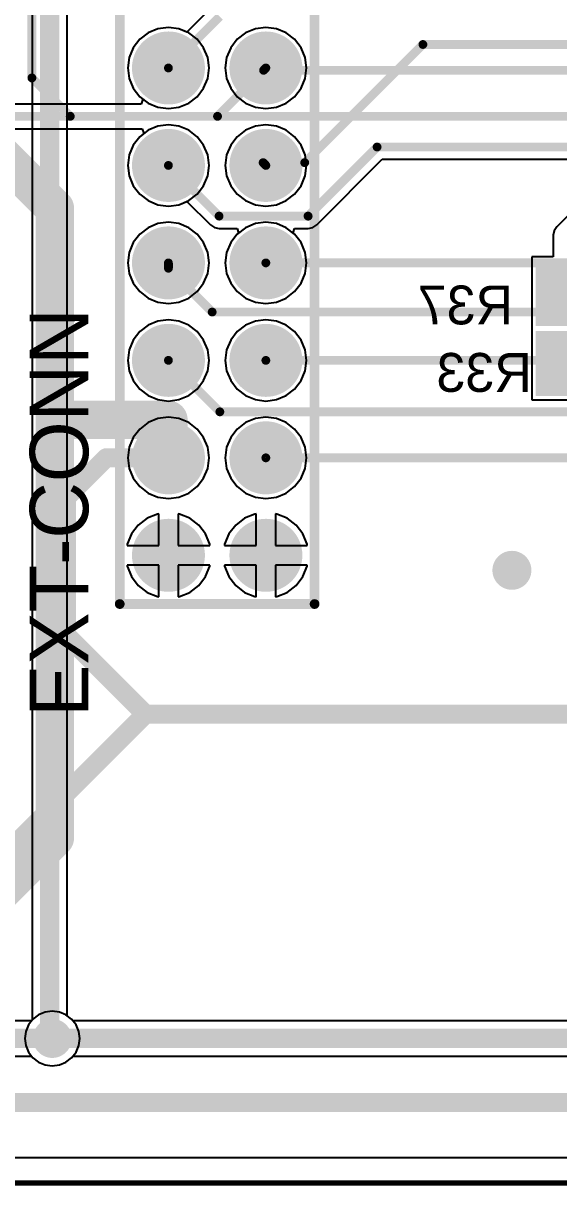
# Model space of a CAD drawing. Header units: millimetres. Extents: x 0 to 7.44, y -3.03 to 0.
# Drawn here: x 3.302 to 3.852, y -3.034 to -1.842 of the extents above; entities that cross this region are included whole.
import ezdxf

# ---------------------------------------------------------------- set-up
doc = ezdxf.new("R2010")
doc.units = ezdxf.units.MM
doc.header["$MEASUREMENT"] = 0
for name, color, linetype in [('BottomLayer', 5, 'Continuous'), ('BottomOverlay', 54, 'Continuous'), ('BottomPaste', 16, 'Continuous'), ('BottomSolder', 6, 'Continuous'), ('KeepOutLayer', 6, 'Continuous'), ('MidLayer1', 16, 'Continuous'), ('MidLayer2', 76, 'Continuous'), ('MultiLayer', 9, 'Continuous'), ('PadHoleLayer', 156, 'Continuous'), ('TopLayer', 1, 'Continuous'), ('TopOverlay', 2, 'Continuous'), ('TopSolder', 216, 'Continuous'), ('ViaHoleLayer', 16, 'Continuous')]:
    doc.layers.add(name, color=color, linetype=linetype)

# ---------------------------------------------------------------- blocks, each defined once
blk = doc.blocks.new('90131_0142_B_62')
at = {"layer": 'BottomLayer', "const_width": 0.0335}
for points in [[(0.5333, 0.05, 1), (0.5667, 0.05, 1)], [(0.6333, 0.05, 1), (0.6667, 0.05, 1)], [(0.7333, 0.05, 1), (0.7667, 0.05, 1)], [(0.8333, 0.05, 1), (0.8667, 0.05, 1)], [(0.9333, 0.05, 1), (0.9667, 0.05, 1)], [(1.0333, 0.05, 1), (1.0667, 0.05, 1)], [(0.5333, -0.05, 1), (0.5667, -0.05, 1)], [(0.6333, -0.05, 1), (0.6667, -0.05, 1)], [(0.7333, -0.05, 1), (0.7667, -0.05, 1)], [(0.8333, -0.05, 1), (0.8667, -0.05, 1)], [(0.9333, -0.05, 1), (0.9667, -0.05, 1)], [(1.0333, -0.05, 1), (1.0667, -0.05, 1)]]:
    blk.add_lwpolyline(points, format="xyb", close=True, dxfattribs=at)
at = {"layer": 'BottomOverlay', "const_width": 0.01}
for points in [[(1.1, 0.1), (-1.1, 0.1)], [(1.1, -0.1), (1.1, 0.1)], [(1.1, -0.1), (-1.1, -0.1)]]:
    blk.add_lwpolyline(points, dxfattribs=at)
at = {"layer": 'BottomOverlay', "const_width": 0.005}
for points in [[(1.0975, 0.1, 1), (1.1025, 0.1, 1)], [(1.0975, 0.1, 1), (1.1025, 0.1, 1)], [(1.0975, -0.1, 1), (1.1025, -0.1, 1)], [(1.0975, -0.1, 1), (1.1025, -0.1, 1)]]:
    blk.add_lwpolyline(points, format="xyb", close=True, dxfattribs=at)
at = {"layer": 'BottomSolder', "const_width": 0.0375}
for points in [[(0.5313, 0.05, 1), (0.5687, 0.05, 1)], [(0.6313, 0.05, 1), (0.6687, 0.05, 1)], [(0.7313, 0.05, 1), (0.7687, 0.05, 1)], [(0.8313, 0.05, 1), (0.8687, 0.05, 1)], [(0.9313, 0.05, 1), (0.9687, 0.05, 1)], [(1.0313, 0.05, 1), (1.0687, 0.05, 1)], [(0.5313, -0.05, 1), (0.5687, -0.05, 1)], [(0.6313, -0.05, 1), (0.6687, -0.05, 1)], [(0.7313, -0.05, 1), (0.7687, -0.05, 1)], [(0.8313, -0.05, 1), (0.8687, -0.05, 1)], [(0.9313, -0.05, 1), (0.9687, -0.05, 1)], [(1.0313, -0.05, 1), (1.0687, -0.05, 1)]]:
    blk.add_lwpolyline(points, format="xyb", close=True, dxfattribs=at)
at = {"layer": 'MidLayer1', "const_width": 0.0335}
for points in [[(0.5333, 0.05, 1), (0.5667, 0.05, 1)], [(0.6333, 0.05, 1), (0.6667, 0.05, 1)], [(0.7333, 0.05, 1), (0.7667, 0.05, 1)], [(0.8333, 0.05, 1), (0.8667, 0.05, 1)], [(0.9333, 0.05, 1), (0.9667, 0.05, 1)], [(1.0333, 0.05, 1), (1.0667, 0.05, 1)], [(0.5333, -0.05, 1), (0.5667, -0.05, 1)], [(0.6333, -0.05, 1), (0.6667, -0.05, 1)], [(0.7333, -0.05, 1), (0.7667, -0.05, 1)], [(0.8333, -0.05, 1), (0.8667, -0.05, 1)], [(0.9333, -0.05, 1), (0.9667, -0.05, 1)], [(1.0333, -0.05, 1), (1.0667, -0.05, 1)]]:
    blk.add_lwpolyline(points, format="xyb", close=True, dxfattribs=at)
at = {"layer": 'MidLayer2', "const_width": 0.0335}
for points in [[(0.5333, 0.05, 1), (0.5667, 0.05, 1)], [(0.6333, 0.05, 1), (0.6667, 0.05, 1)], [(0.7333, 0.05, 1), (0.7667, 0.05, 1)], [(0.8333, 0.05, 1), (0.8667, 0.05, 1)], [(0.9333, 0.05, 1), (0.9667, 0.05, 1)], [(1.0333, 0.05, 1), (1.0667, 0.05, 1)], [(0.5333, -0.05, 1), (0.5667, -0.05, 1)], [(0.6333, -0.05, 1), (0.6667, -0.05, 1)], [(0.7333, -0.05, 1), (0.7667, -0.05, 1)], [(0.8333, -0.05, 1), (0.8667, -0.05, 1)], [(0.9333, -0.05, 1), (0.9667, -0.05, 1)], [(1.0333, -0.05, 1), (1.0667, -0.05, 1)]]:
    blk.add_lwpolyline(points, format="xyb", close=True, dxfattribs=at)
at = {"layer": 'MultiLayer', "const_width": 0.0335}
for points in [[(0.5333, 0.05, 1), (0.5667, 0.05, 1)], [(0.6333, 0.05, 1), (0.6667, 0.05, 1)], [(0.7333, 0.05, 1), (0.7667, 0.05, 1)], [(0.8333, 0.05, 1), (0.8667, 0.05, 1)], [(0.9333, 0.05, 1), (0.9667, 0.05, 1)], [(1.0333, 0.05, 1), (1.0667, 0.05, 1)], [(0.5333, -0.05, 1), (0.5667, -0.05, 1)], [(0.6333, -0.05, 1), (0.6667, -0.05, 1)], [(0.7333, -0.05, 1), (0.7667, -0.05, 1)], [(0.8333, -0.05, 1), (0.8667, -0.05, 1)], [(0.9333, -0.05, 1), (0.9667, -0.05, 1)], [(1.0333, -0.05, 1), (1.0667, -0.05, 1)]]:
    blk.add_lwpolyline(points, format="xyb", close=True, dxfattribs=at)
at = {"layer": 'PadHoleLayer', "const_width": 0.0217}
for points in [[(0.5392, 0.05, 1), (0.5608, 0.05, 1)], [(0.6392, 0.05, 1), (0.6608, 0.05, 1)], [(0.7392, 0.05, 1), (0.7608, 0.05, 1)], [(0.8392, 0.05, 1), (0.8608, 0.05, 1)], [(0.9392, 0.05, 1), (0.9608, 0.05, 1)], [(1.0392, 0.05, 1), (1.0608, 0.05, 1)], [(0.5392, -0.05, 1), (0.5608, -0.05, 1)], [(0.6392, -0.05, 1), (0.6608, -0.05, 1)], [(0.7392, -0.05, 1), (0.7608, -0.05, 1)], [(0.8392, -0.05, 1), (0.8608, -0.05, 1)], [(0.9392, -0.05, 1), (0.9608, -0.05, 1)], [(1.0392, -0.05, 1), (1.0608, -0.05, 1)]]:
    blk.add_lwpolyline(points, format="xyb", close=True, dxfattribs=at)
at = {"layer": 'TopLayer', "const_width": 0.0335}
for points in [[(0.5333, 0.05, 1), (0.5667, 0.05, 1)], [(0.6333, 0.05, 1), (0.6667, 0.05, 1)], [(0.7333, 0.05, 1), (0.7667, 0.05, 1)], [(0.8333, 0.05, 1), (0.8667, 0.05, 1)], [(0.9333, 0.05, 1), (0.9667, 0.05, 1)], [(1.0333, 0.05, 1), (1.0667, 0.05, 1)], [(0.5333, -0.05, 1), (0.5667, -0.05, 1)], [(0.6333, -0.05, 1), (0.6667, -0.05, 1)], [(0.7333, -0.05, 1), (0.7667, -0.05, 1)], [(0.8333, -0.05, 1), (0.8667, -0.05, 1)], [(0.9333, -0.05, 1), (0.9667, -0.05, 1)], [(1.0333, -0.05, 1), (1.0667, -0.05, 1)]]:
    blk.add_lwpolyline(points, format="xyb", close=True, dxfattribs=at)
at = {"layer": 'TopSolder', "const_width": 0.0375}
for points in [[(0.5313, 0.05, 1), (0.5687, 0.05, 1)], [(0.6313, 0.05, 1), (0.6687, 0.05, 1)], [(0.7313, 0.05, 1), (0.7687, 0.05, 1)], [(0.8313, 0.05, 1), (0.8687, 0.05, 1)], [(0.9313, 0.05, 1), (0.9687, 0.05, 1)], [(1.0313, 0.05, 1), (1.0687, 0.05, 1)], [(0.5313, -0.05, 1), (0.5687, -0.05, 1)], [(0.6313, -0.05, 1), (0.6687, -0.05, 1)], [(0.7313, -0.05, 1), (0.7687, -0.05, 1)], [(0.8313, -0.05, 1), (0.8687, -0.05, 1)], [(0.9313, -0.05, 1), (0.9687, -0.05, 1)], [(1.0313, -0.05, 1), (1.0687, -0.05, 1)]]:
    blk.add_lwpolyline(points, format="xyb", close=True, dxfattribs=at)
blk = doc.blocks.new('RES_0805_B_109')
at = {"layer": 'BottomLayer'}
for points in [[(-0.063, -0.0295), (-0.0118, -0.0295), (-0.063, 0.0295), (-0.0118, 0.0295)], [(0.0118, -0.0295), (0.063, -0.0295), (0.0118, 0.0295), (0.063, 0.0295)]]:
    blk.add_solid(points, dxfattribs=at)
at = {"layer": 'BottomPaste'}
for points in [[(-0.063, -0.0295), (-0.0118, -0.0295), (-0.063, 0.0295), (-0.0118, 0.0295)], [(0.0118, -0.0295), (0.063, -0.0295), (0.0118, 0.0295), (0.063, 0.0295)]]:
    blk.add_solid(points, dxfattribs=at)
at = {"layer": 'BottomSolder'}
for points in [[(-0.067, -0.0335), (-0.0078, -0.0335), (-0.067, 0.0335), (-0.0078, 0.0335)], [(0.0078, -0.0335), (0.067, -0.0335), (0.0078, 0.0335), (0.067, 0.0335)]]:
    blk.add_solid(points, dxfattribs=at)
blk = doc.blocks.new('RES_0805_B_161')
at = {"layer": 'BottomLayer'}
for points in [[(-0.063, -0.0295), (-0.0118, -0.0295), (-0.063, 0.0295), (-0.0118, 0.0295)], [(0.0118, -0.0295), (0.063, -0.0295), (0.0118, 0.0295), (0.063, 0.0295)]]:
    blk.add_solid(points, dxfattribs=at)
at = {"layer": 'BottomPaste'}
for points in [[(-0.063, -0.0295), (-0.0118, -0.0295), (-0.063, 0.0295), (-0.0118, 0.0295)], [(0.0118, -0.0295), (0.063, -0.0295), (0.0118, 0.0295), (0.063, 0.0295)]]:
    blk.add_solid(points, dxfattribs=at)
at = {"layer": 'BottomSolder'}
for points in [[(-0.067, -0.0335), (-0.0078, -0.0335), (-0.067, 0.0335), (-0.0078, 0.0335)], [(0.0078, -0.0335), (0.067, -0.0335), (0.0078, 0.0335), (0.067, 0.0335)]]:
    blk.add_solid(points, dxfattribs=at)

msp = doc.modelspace()

# ---------------------------------------------------------------- linework, layer by layer
at = {"layer": 'BottomLayer'}
for p, q in [((3.3474, -2.8598), (3.3474, -1.417)), ((3.3112, -1.4429), (3.3112, -2.8644)), ((3.4404, -1.8471), (3.4303, -1.8513)), ((3.4512, -1.8457), (3.4404, -1.8471)), ((3.462, -1.8471), (3.4512, -1.8457)), ((3.472, -1.8513), (3.462, -1.8471)), ((3.5404, -1.8471), (3.5303, -1.8513)), ((3.5512, -1.8457), (3.5404, -1.8471)), ((3.562, -1.8471), (3.5512, -1.8457)), ((3.572, -1.8513), (3.562, -1.8471)), ((3.4217, -1.8579), (3.4151, -1.8666)), ((3.4303, -1.8513), (3.4217, -1.8579)), ((3.4807, -1.8579), (3.472, -1.8513)), ((3.4873, -1.8666), (3.4807, -1.8579)), ((3.5217, -1.8579), (3.5151, -1.8666)), ((3.5303, -1.8513), (3.5217, -1.8579)), ((3.5807, -1.8579), (3.572, -1.8513)), ((3.5873, -1.8666), (3.5807, -1.8579)), ((3.4151, -1.8666), (3.4109, -1.8766)), ((3.4915, -1.8766), (3.4873, -1.8666)), ((3.5151, -1.8666), (3.5109, -1.8766)), ((3.5915, -1.8766), (3.5873, -1.8666)), ((3.4109, -1.8766), (3.4095, -1.8874)), ((3.4929, -1.8874), (3.4915, -1.8766)), ((3.5109, -1.8766), (3.5095, -1.8874)), ((3.5929, -1.8874), (3.5915, -1.8766)), ((3.4095, -1.8874), (3.4109, -1.8982)), ((3.4915, -1.8982), (3.4929, -1.8874)), ((3.5095, -1.8874), (3.5109, -1.8982)), ((3.5915, -1.8982), (3.5929, -1.8874)), ((3.4109, -1.8982), (3.4151, -1.9082)), ((3.4151, -1.9082), (3.4217, -1.9169)), ((3.4807, -1.9169), (3.4873, -1.9082)), ((3.4873, -1.9082), (3.4915, -1.8982)), ((3.5109, -1.8982), (3.5151, -1.9082)), ((3.5151, -1.9082), (3.5217, -1.9169)), ((3.5807, -1.9169), (3.5873, -1.9082)), ((3.5873, -1.9082), (3.5915, -1.8982)), ((3.4217, -1.9169), (3.4303, -1.9235)), ((3.472, -1.9235), (3.4807, -1.9169)), ((3.5217, -1.9169), (3.5303, -1.9235)), ((3.572, -1.9235), (3.5807, -1.9169)), ((3.4303, -1.9235), (3.4404, -1.9277)), ((3.4404, -1.9277), (3.4512, -1.9291)), ((3.4512, -1.9291), (3.462, -1.9277)), ((3.462, -1.9277), (3.472, -1.9235)), ((3.5303, -1.9235), (3.5404, -1.9277)), ((3.5404, -1.9277), (3.5512, -1.9291)), ((3.5512, -1.9291), (3.562, -1.9277)), ((3.562, -1.9277), (3.572, -1.9235)), ((3.4303, -1.9513), (3.4217, -1.9579)), ((3.4404, -1.9471), (3.4303, -1.9513)), ((3.4512, -1.9457), (3.4404, -1.9471)), ((3.462, -1.9471), (3.4512, -1.9457)), ((3.472, -1.9513), (3.462, -1.9471)), ((3.4807, -1.9579), (3.472, -1.9513)), ((3.5303, -1.9513), (3.5217, -1.9579)), ((3.5404, -1.9471), (3.5303, -1.9513)), ((3.5512, -1.9457), (3.5404, -1.9471)), ((3.562, -1.9471), (3.5512, -1.9457)), ((3.572, -1.9513), (3.562, -1.9471)), ((3.5807, -1.9579), (3.572, -1.9513)), ((3.4151, -1.9666), (3.4109, -1.9766)), ((3.4217, -1.9579), (3.4151, -1.9666)), ((3.4873, -1.9666), (3.4807, -1.9579)), ((3.4915, -1.9766), (3.4873, -1.9666)), ((3.5151, -1.9666), (3.5109, -1.9766)), ((3.5217, -1.9579), (3.5151, -1.9666)), ((3.5873, -1.9666), (3.5807, -1.9579)), ((3.5915, -1.9766), (3.5873, -1.9666)), ((3.4109, -1.9766), (3.4095, -1.9874)), ((3.4929, -1.9874), (3.4915, -1.9766)), ((3.5109, -1.9766), (3.5095, -1.9874)), ((3.5929, -1.9874), (3.5915, -1.9766)), ((3.9246, -1.9757), (3.8498, -2.0505)), ((3.4095, -1.9874), (3.4109, -1.9982)), ((3.4915, -1.9982), (3.4929, -1.9874)), ((3.5095, -1.9874), (3.5109, -1.9982)), ((3.5915, -1.9982), (3.5929, -1.9874)), ((3.4109, -1.9982), (3.4151, -2.0082)), ((3.4873, -2.0082), (3.4915, -1.9982)), ((3.5109, -1.9982), (3.5151, -2.0082)), ((3.5873, -2.0082), (3.5915, -1.9982)), ((3.4151, -2.0082), (3.4217, -2.0169)), ((3.4807, -2.0169), (3.4873, -2.0082)), ((3.5151, -2.0082), (3.5217, -2.0169)), ((3.5807, -2.0169), (3.5873, -2.0082)), ((3.4217, -2.0169), (3.4303, -2.0235)), ((3.4303, -2.0235), (3.4404, -2.0277)), ((3.462, -2.0277), (3.472, -2.0235)), ((3.472, -2.0235), (3.4807, -2.0169)), ((3.5217, -2.0169), (3.5303, -2.0235)), ((3.5303, -2.0235), (3.5404, -2.0277)), ((3.562, -2.0277), (3.572, -2.0235)), ((3.572, -2.0235), (3.5807, -2.0169)), ((3.4404, -2.0277), (3.4512, -2.0291)), ((3.4512, -2.0291), (3.462, -2.0277)), ((3.5404, -2.0277), (3.5512, -2.0291)), ((3.5512, -2.0291), (3.562, -2.0277)), ((3.4303, -2.0513), (3.4217, -2.0579)), ((3.4404, -2.0471), (3.4303, -2.0513)), ((3.4512, -2.0457), (3.4404, -2.0471)), ((3.462, -2.0471), (3.4512, -2.0457)), ((3.472, -2.0513), (3.462, -2.0471)), ((3.4807, -2.0579), (3.472, -2.0513)), ((3.5303, -2.0513), (3.5217, -2.0579)), ((3.5404, -2.0471), (3.5303, -2.0513)), ((3.5512, -2.0457), (3.5404, -2.0471)), ((3.562, -2.0471), (3.5512, -2.0457)), ((3.572, -2.0513), (3.562, -2.0471)), ((3.5807, -2.0579), (3.572, -2.0513)), ((3.8498, -2.0505), (3.8471, -2.0544)), ((3.4217, -2.0579), (3.4151, -2.0666)), ((3.4873, -2.0666), (3.4807, -2.0579)), ((3.5217, -2.0579), (3.5151, -2.0666)), ((3.5873, -2.0666), (3.5807, -2.0579)), ((3.8471, -2.0544), (3.8462, -2.0591)), ((3.8462, -2.0591), (3.8462, -2.0591)), ((3.8462, -2.0591), (3.8462, -2.0813)), ((3.4151, -2.0666), (3.4109, -2.0766)), ((3.4915, -2.0766), (3.4873, -2.0666)), ((3.5151, -2.0666), (3.5109, -2.0766)), ((3.5915, -2.0766), (3.5873, -2.0666)), ((3.4109, -2.0766), (3.4095, -2.0874)), ((3.4929, -2.0874), (3.4915, -2.0766)), ((3.5109, -2.0766), (3.5095, -2.0874)), ((3.5929, -2.0874), (3.5915, -2.0766)), ((3.8462, -2.0813), (3.8243, -2.0813)), ((3.8243, -2.0813), (3.8243, -2.1561)), ((3.4095, -2.0874), (3.4109, -2.0982)), ((3.4109, -2.0982), (3.4151, -2.1082)), ((3.4873, -2.1082), (3.4915, -2.0982)), ((3.4915, -2.0982), (3.4929, -2.0874)), ((3.5095, -2.0874), (3.5109, -2.0982)), ((3.5109, -2.0982), (3.5151, -2.1082)), ((3.5873, -2.1082), (3.5915, -2.0982)), ((3.5915, -2.0982), (3.5929, -2.0874)), ((3.4151, -2.1082), (3.4217, -2.1169)), ((3.4807, -2.1169), (3.4873, -2.1082)), ((3.5151, -2.1082), (3.5217, -2.1169)), ((3.5807, -2.1169), (3.5873, -2.1082)), ((3.4217, -2.1169), (3.4303, -2.1235)), ((3.472, -2.1235), (3.4807, -2.1169)), ((3.5217, -2.1169), (3.5303, -2.1235)), ((3.572, -2.1235), (3.5807, -2.1169)), ((3.4303, -2.1235), (3.4404, -2.1277)), ((3.4404, -2.1277), (3.4512, -2.1291)), ((3.4512, -2.1291), (3.462, -2.1277)), ((3.462, -2.1277), (3.472, -2.1235)), ((3.5303, -2.1235), (3.5404, -2.1277)), ((3.5404, -2.1277), (3.5512, -2.1291)), ((3.5512, -2.1291), (3.562, -2.1277)), ((3.562, -2.1277), (3.572, -2.1235)), ((3.4512, -2.1457), (3.4404, -2.1471)), ((3.462, -2.1471), (3.4512, -2.1457)), ((3.5512, -2.1457), (3.5404, -2.1471)), ((3.562, -2.1471), (3.5512, -2.1457)), ((3.4217, -2.1579), (3.4151, -2.1666)), ((3.4303, -2.1513), (3.4217, -2.1579)), ((3.4404, -2.1471), (3.4303, -2.1513)), ((3.472, -2.1513), (3.462, -2.1471)), ((3.4807, -2.1579), (3.472, -2.1513)), ((3.4873, -2.1666), (3.4807, -2.1579)), ((3.5217, -2.1579), (3.5151, -2.1666)), ((3.5303, -2.1513), (3.5217, -2.1579)), ((3.5404, -2.1471), (3.5303, -2.1513)), ((3.572, -2.1513), (3.562, -2.1471)), ((3.5807, -2.1579), (3.572, -2.1513)), ((3.5873, -2.1666), (3.5807, -2.1579)), ((3.8243, -2.1561), (3.8243, -2.228)), ((3.4151, -2.1666), (3.4109, -2.1766)), ((3.4915, -2.1766), (3.4873, -2.1666)), ((3.5151, -2.1666), (3.5109, -2.1766)), ((3.5915, -2.1766), (3.5873, -2.1666)), ((3.4109, -2.1766), (3.4095, -2.1874)), ((3.4929, -2.1874), (3.4915, -2.1766)), ((3.5109, -2.1766), (3.5095, -2.1874)), ((3.5929, -2.1874), (3.5915, -2.1766)), ((3.4095, -2.1874), (3.4109, -2.1982)), ((3.4915, -2.1982), (3.4929, -2.1874)), ((3.5095, -2.1874), (3.5109, -2.1982)), ((3.5915, -2.1982), (3.5929, -2.1874)), ((3.4109, -2.1982), (3.4151, -2.2082)), ((3.4873, -2.2082), (3.4915, -2.1982)), ((3.5109, -2.1982), (3.5151, -2.2082)), ((3.5873, -2.2082), (3.5915, -2.1982)), ((3.4151, -2.2082), (3.4217, -2.2169)), ((3.4217, -2.2169), (3.4303, -2.2235)), ((3.472, -2.2235), (3.4807, -2.2169)), ((3.4807, -2.2169), (3.4873, -2.2082)), ((3.5151, -2.2082), (3.5217, -2.2169)), ((3.5217, -2.2169), (3.5303, -2.2235)), ((3.572, -2.2235), (3.5807, -2.2169)), ((3.5807, -2.2169), (3.5873, -2.2082)), ((3.4303, -2.2235), (3.4404, -2.2277)), ((3.4404, -2.2277), (3.4512, -2.2291)), ((3.4512, -2.2291), (3.462, -2.2277)), ((3.462, -2.2277), (3.472, -2.2235)), ((3.5303, -2.2235), (3.5404, -2.2277)), ((3.5404, -2.2277), (3.5512, -2.2291)), ((3.5512, -2.2291), (3.562, -2.2277)), ((3.562, -2.2277), (3.572, -2.2235)), ((3.8243, -2.228), (3.8912, -2.228)), ((3.4303, -2.2513), (3.4217, -2.2579)), ((3.4404, -2.2471), (3.4303, -2.2513)), ((3.4512, -2.2457), (3.4404, -2.2471)), ((3.462, -2.2471), (3.4512, -2.2457)), ((3.472, -2.2513), (3.462, -2.2471)), ((3.4807, -2.2579), (3.472, -2.2513)), ((3.5303, -2.2513), (3.5217, -2.2579)), ((3.5404, -2.2471), (3.5303, -2.2513)), ((3.5512, -2.2457), (3.5404, -2.2471)), ((3.562, -2.2471), (3.5512, -2.2457)), ((3.572, -2.2513), (3.562, -2.2471)), ((3.5807, -2.2579), (3.572, -2.2513)), ((3.4217, -2.2579), (3.4151, -2.2666)), ((3.4873, -2.2666), (3.4807, -2.2579)), ((3.5217, -2.2579), (3.5151, -2.2666)), ((3.5873, -2.2666), (3.5807, -2.2579)), ((3.4109, -2.2766), (3.4095, -2.2874)), ((3.4151, -2.2666), (3.4109, -2.2766)), ((3.4915, -2.2766), (3.4873, -2.2666)), ((3.4929, -2.2874), (3.4915, -2.2766)), ((3.5109, -2.2766), (3.5095, -2.2874)), ((3.5151, -2.2666), (3.5109, -2.2766)), ((3.5915, -2.2766), (3.5873, -2.2666)), ((3.5929, -2.2874), (3.5915, -2.2766)), ((3.4095, -2.2874), (3.4109, -2.2982)), ((3.4915, -2.2982), (3.4929, -2.2874)), ((3.5095, -2.2874), (3.5109, -2.2982)), ((3.5915, -2.2982), (3.5929, -2.2874)), ((3.4109, -2.2982), (3.4151, -2.3082)), ((3.4873, -2.3082), (3.4915, -2.2982)), ((3.5109, -2.2982), (3.5151, -2.3082)), ((3.5873, -2.3082), (3.5915, -2.2982)), ((3.4151, -2.3082), (3.4217, -2.3169)), ((3.4807, -2.3169), (3.4873, -2.3082)), ((3.5151, -2.3082), (3.5217, -2.3169)), ((3.5807, -2.3169), (3.5873, -2.3082)), ((3.4217, -2.3169), (3.4303, -2.3235)), ((3.4303, -2.3235), (3.4404, -2.3277)), ((3.462, -2.3277), (3.472, -2.3235)), ((3.472, -2.3235), (3.4807, -2.3169)), ((3.5217, -2.3169), (3.5303, -2.3235)), ((3.5303, -2.3235), (3.5404, -2.3277)), ((3.562, -2.3277), (3.572, -2.3235)), ((3.572, -2.3235), (3.5807, -2.3169)), ((3.4404, -2.3277), (3.4512, -2.3291)), ((3.4512, -2.3291), (3.462, -2.3277)), ((3.5404, -2.3277), (3.5512, -2.3291)), ((3.5512, -2.3291), (3.562, -2.3277)), ((3.4293, -2.3494), (3.4202, -2.3564)), ((3.4398, -2.3451), (3.4293, -2.3494)), ((3.4412, -2.3449), (3.4398, -2.3451)), ((3.4412, -2.3774), (3.4412, -2.3449)), ((3.4625, -2.3451), (3.4612, -2.3449)), ((3.4612, -2.3449), (3.4612, -2.3774)), ((3.4731, -2.3494), (3.4625, -2.3451)), ((3.4822, -2.3564), (3.4731, -2.3494)), ((3.5293, -2.3494), (3.5202, -2.3564)), ((3.5398, -2.3451), (3.5293, -2.3494)), ((3.5412, -2.3449), (3.5398, -2.3451)), ((3.5412, -2.3774), (3.5412, -2.3449)), ((3.5625, -2.3451), (3.5612, -2.3449)), ((3.5612, -2.3449), (3.5612, -2.3774)), ((3.5731, -2.3494), (3.5625, -2.3451)), ((3.5822, -2.3564), (3.5731, -2.3494)), ((3.4202, -2.3564), (3.4132, -2.3655)), ((3.4891, -2.3655), (3.4822, -2.3564)), ((3.5202, -2.3564), (3.5132, -2.3655)), ((3.5891, -2.3655), (3.5822, -2.3564)), ((3.4132, -2.3655), (3.4088, -2.3761)), ((3.4935, -2.3761), (3.4891, -2.3655)), ((3.5132, -2.3655), (3.5088, -2.3761)), ((3.5935, -2.3761), (3.5891, -2.3655)), ((3.4088, -2.3761), (3.4087, -2.3774)), ((3.4087, -2.3774), (3.4412, -2.3774)), ((3.4612, -2.3774), (3.4937, -2.3774)), ((3.4937, -2.3774), (3.4935, -2.3761)), ((3.5088, -2.3761), (3.5087, -2.3774)), ((3.5087, -2.3774), (3.5412, -2.3774)), ((3.5612, -2.3774), (3.5937, -2.3774)), ((3.5937, -2.3774), (3.5935, -2.3761)), ((3.4412, -2.3974), (3.4087, -2.3974)), ((3.4087, -2.3974), (3.4088, -2.3987)), ((3.4412, -2.4299), (3.4412, -2.3974)), ((3.4937, -2.3974), (3.4612, -2.3974)), ((3.4612, -2.3974), (3.4612, -2.4299)), ((3.4935, -2.3987), (3.4937, -2.3974)), ((3.5412, -2.3974), (3.5087, -2.3974)), ((3.5087, -2.3974), (3.5088, -2.3987)), ((3.5412, -2.4299), (3.5412, -2.3974)), ((3.5937, -2.3974), (3.5612, -2.3974)), ((3.5612, -2.3974), (3.5612, -2.4299)), ((3.5935, -2.3987), (3.5937, -2.3974)), ((3.4088, -2.3987), (3.4132, -2.4093)), ((3.4132, -2.4093), (3.4202, -2.4184)), ((3.4822, -2.4184), (3.4891, -2.4093)), ((3.4891, -2.4093), (3.4935, -2.3987)), ((3.5088, -2.3987), (3.5132, -2.4093)), ((3.5132, -2.4093), (3.5202, -2.4184)), ((3.5822, -2.4184), (3.5891, -2.4093)), ((3.5891, -2.4093), (3.5935, -2.3987)), ((3.4202, -2.4184), (3.4293, -2.4254)), ((3.4731, -2.4254), (3.4822, -2.4184)), ((3.5202, -2.4184), (3.5293, -2.4254)), ((3.5731, -2.4254), (3.5822, -2.4184)), ((3.4293, -2.4254), (3.4398, -2.4297)), ((3.4398, -2.4297), (3.4412, -2.4299)), ((3.4612, -2.4299), (3.4625, -2.4297)), ((3.4625, -2.4297), (3.4731, -2.4254)), ((3.5293, -2.4254), (3.5398, -2.4297)), ((3.5398, -2.4297), (3.5412, -2.4299)), ((3.5612, -2.4299), (3.5625, -2.4297)), ((3.5625, -2.4297), (3.5731, -2.4254)), ((3.3518, -2.8633), (3.3474, -2.8598)), ((3.3076, -2.8691), (3.3048, -2.8759)), ((3.3112, -2.8644), (3.3076, -2.8691)), ((3.3563, -2.8691), (3.3518, -2.8633)), ((3.3591, -2.8759), (3.3563, -2.8691)), ((3.3048, -2.8759), (3.3039, -2.8831)), ((3.3039, -2.8831), (3.3048, -2.8904)), ((3.3601, -2.8831), (3.3591, -2.8759)), ((3.3591, -2.8904), (3.3601, -2.8831)), ((3.3048, -2.8904), (3.3076, -2.8972)), ((3.3076, -2.8972), (3.3121, -2.903)), ((3.3518, -2.903), (3.3563, -2.8972)), ((3.3563, -2.8972), (3.3591, -2.8904)), ((3.3121, -2.903), (3.3179, -2.9075)), ((3.3179, -2.9075), (3.3247, -2.9103)), ((3.3392, -2.9103), (3.346, -2.9075)), ((3.346, -2.9075), (3.3518, -2.903)), ((3.3247, -2.9103), (3.332, -2.9113)), ((3.332, -2.9113), (3.3392, -2.9103)), ((7.3362, -3.0055), (0.026, -3.0055))]:
    msp.add_line(p, q, dxfattribs=at)
at = {"layer": 'BottomLayer', "const_width": 0.0197}
for points in [[(3.3293, -2.8805), (3.3293, -1.399)], [(3.3293, -2.8805), (3.332, -2.8831)]]:
    msp.add_lwpolyline(points, dxfattribs=at)
at = {"layer": 'BottomLayer'}
for points, const_width in [([(3.7937, -2.4028, 1), (3.8137, -2.4028, 1)], 0.02), ([(3.322, -2.8831, 1), (3.342, -2.8831, 1)], 0.02), ([(3.3244, -2.8805, 1), (3.3342, -2.8805, 1)], 0.00984), ([(3.3244, -2.8805, 1), (3.3342, -2.8805, 1)], 0.00984), ([(3.327, -2.8831, 1), (3.3369, -2.8831, 1)], 0.00984)]:
    msp.add_lwpolyline(points, format="xyb", close=True, dxfattribs=dict(at, const_width=const_width))
at = {"layer": 'KeepOutLayer'}
for const_width in [0.00551, 0.005]:
    msp.add_lwpolyline([(0, -3.0315), (7.3622, -3.0315)], dxfattribs=dict(at, const_width=const_width))
at = {"layer": 'MidLayer1'}
for points, const_width in [([(3.4512, -2.0929), (3.4512, -2.0874)], 0.00906), ([(3.5512, -2.0874), (3.9087, -2.0874)], 0.00906), ([(3.4512, -2.0929), (3.4961, -2.1378)], 0.00906), ([(3.4961, -2.1378), (3.9055, -2.1378)], 0.00906), ([(3.4512, -2.1874), (3.5039, -2.2402)], 0.00906), ([(3.5512, -2.1874), (3.9071, -2.1874)], 0.00906), ([(3.5039, -2.2402), (3.8898, -2.2402)], 0.00906), ([(3.3465, -2.3282), (3.3873, -2.2874)], 0.0197), ([(3.3873, -2.2874), (3.4512, -2.2874)], 0.0197), ([(3.5512, -2.2874), (3.878, -2.2874)], 0.00906), ([(3.3465, -2.4695), (3.3465, -2.3282)], 0.0197), ([(3.3465, -2.4695), (3.4274, -2.5504)], 0.0197), ([(3.1114, -2.8664), (3.4274, -2.5504)], 0.0197), ([(3.4274, -2.5504), (4.0059, -2.5504)], 0.0197)]:
    msp.add_lwpolyline(points, dxfattribs=dict(at, const_width=const_width))
for points, const_width in [([(3.4489, -2.0874, 1), (3.4534, -2.0874, 1)], 0.00453), ([(3.5489, -2.0874, 1), (3.5534, -2.0874, 1)], 0.00453), ([(3.4489, -2.0929, 1), (3.4534, -2.0929, 1)], 0.00453), ([(3.4489, -2.0929, 1), (3.4534, -2.0929, 1)], 0.00453), ([(3.4938, -2.1378, 1), (3.4983, -2.1378, 1)], 0.00453), ([(3.4938, -2.1378, 1), (3.4983, -2.1378, 1)], 0.00453), ([(3.4489, -2.1874, 1), (3.4534, -2.1874, 1)], 0.00453), ([(3.5489, -2.1874, 1), (3.5534, -2.1874, 1)], 0.00453), ([(3.5017, -2.2402, 1), (3.5062, -2.2402, 1)], 0.00453), ([(3.5017, -2.2402, 1), (3.5062, -2.2402, 1)], 0.00453), ([(3.3824, -2.2874, 1), (3.3922, -2.2874, 1)], 0.00984), ([(3.3824, -2.2874, 1), (3.3922, -2.2874, 1)], 0.00984), ([(3.4463, -2.2874, 1), (3.4561, -2.2874, 1)], 0.00984), ([(3.5489, -2.2874, 1), (3.5534, -2.2874, 1)], 0.00453), ([(3.3416, -2.3282, 1), (3.3515, -2.3282, 1)], 0.00984), ([(3.3416, -2.3282, 1), (3.3515, -2.3282, 1)], 0.00984), ([(3.7937, -2.4028, 1), (3.8137, -2.4028, 1)], 0.02), ([(3.3416, -2.4695, 1), (3.3515, -2.4695, 1)], 0.00984), ([(3.3416, -2.4695, 1), (3.3515, -2.4695, 1)], 0.00984), ([(3.4225, -2.5504, 1), (3.4323, -2.5504, 1)], 0.00984), ([(3.4225, -2.5504, 1), (3.4323, -2.5504, 1)], 0.00984), ([(3.4225, -2.5504, 1), (3.4323, -2.5504, 1)], 0.00984), ([(3.322, -2.8831, 1), (3.342, -2.8831, 1)], 0.02)]:
    msp.add_lwpolyline(points, format="xyb", close=True, dxfattribs=dict(at, const_width=const_width))
at = {"layer": 'MidLayer2'}
for points, const_width in [([(3.311, -0.2598), (3.311, -1.8976)], 0.00906), ([(3.5911, -1.9845), (3.7123, -1.8633)], 0.00906), ([(3.7123, -1.8633), (4.5973, -1.8633)], 0.00906), ([(3.5016, -1.937), (3.5512, -1.8874)], 0.00906), ([(3.311, -1.8976), (3.3504, -1.937)], 0.00906), ([(3.2244, -1.9213), (3.3346, -2.0315)], 0.0394), ([(3.3504, -1.937), (3.5016, -1.937)], 0.00906), ([(3.5483, -1.9845), (3.5911, -1.9845)], 0.00906), ([(3.5483, -1.9845), (3.5512, -1.9874)], 0.00906), ([(3.3346, -2.2484), (3.3346, -2.0315)], 0.0394), ([(3.3346, -2.2484), (3.4512, -2.2484)], 0.0394), ([(3.3346, -2.6772), (3.3346, -2.2484)], 0.0394), ([(3.4512, -2.2874), (3.4512, -2.2484)], 0.0394), ([(3.2005, -2.8113), (3.3346, -2.6772)], 0.0394), ([(2.0906, -2.9488), (5.9016, -2.9488)], 0.0197)]:
    msp.add_lwpolyline(points, dxfattribs=dict(at, const_width=const_width))
for points, const_width in [([(3.7101, -1.8633, 1), (3.7146, -1.8633, 1)], 0.00453), ([(3.7101, -1.8633, 1), (3.7146, -1.8633, 1)], 0.00453), ([(3.5489, -1.8874, 1), (3.5534, -1.8874, 1)], 0.00453), ([(3.3088, -1.8976, 1), (3.3133, -1.8976, 1)], 0.00453), ([(3.3088, -1.8976, 1), (3.3133, -1.8976, 1)], 0.00453), ([(3.3481, -1.937, 1), (3.3527, -1.937, 1)], 0.00453), ([(3.3481, -1.937, 1), (3.3527, -1.937, 1)], 0.00453), ([(3.4993, -1.937, 1), (3.5038, -1.937, 1)], 0.00453), ([(3.4993, -1.937, 1), (3.5038, -1.937, 1)], 0.00453), ([(3.5461, -1.9845, 1), (3.5506, -1.9845, 1)], 0.00453), ([(3.5461, -1.9845, 1), (3.5506, -1.9845, 1)], 0.00453), ([(3.5489, -1.9874, 1), (3.5534, -1.9874, 1)], 0.00453), ([(3.5888, -1.9845, 1), (3.5933, -1.9845, 1)], 0.00453), ([(3.5888, -1.9845, 1), (3.5933, -1.9845, 1)], 0.00453), ([(3.3248, -2.0315, 1), (3.3445, -2.0315, 1)], 0.0197), ([(3.3248, -2.0315, 1), (3.3445, -2.0315, 1)], 0.0197), ([(3.3248, -2.2484, 1), (3.3445, -2.2484, 1)], 0.0197), ([(3.3248, -2.2484, 1), (3.3445, -2.2484, 1)], 0.0197), ([(3.3248, -2.2484, 1), (3.3445, -2.2484, 1)], 0.0197), ([(3.4413, -2.2484, 1), (3.461, -2.2484, 1)], 0.0197), ([(3.4413, -2.2484, 1), (3.461, -2.2484, 1)], 0.0197), ([(3.4413, -2.2874, 1), (3.461, -2.2874, 1)], 0.0197), ([(3.7937, -2.4028, 1), (3.8137, -2.4028, 1)], 0.02), ([(3.3248, -2.6772, 1), (3.3445, -2.6772, 1)], 0.0197), ([(3.3248, -2.6772, 1), (3.3445, -2.6772, 1)], 0.0197), ([(3.322, -2.8831, 1), (3.342, -2.8831, 1)], 0.02)]:
    msp.add_lwpolyline(points, format="xyb", close=True, dxfattribs=dict(at, const_width=const_width))
at = {"layer": 'MultiLayer', "const_width": 0.02}
for points in [[(3.7937, -2.4028, 1), (3.8137, -2.4028, 1)], [(3.322, -2.8831, 1), (3.342, -2.8831, 1)]]:
    msp.add_lwpolyline(points, format="xyb", close=True, dxfattribs=at)
at = {"layer": 'TopLayer'}
for p, q in [((3.495, -1.8257), (3.4702, -1.8505)), ((3.4404, -1.8471), (3.4303, -1.8513)), ((3.4512, -1.8457), (3.4404, -1.8471)), ((3.462, -1.8471), (3.4512, -1.8457)), ((3.4702, -1.8505), (3.462, -1.8471)), ((3.4217, -1.8579), (3.4151, -1.8666)), ((3.4303, -1.8513), (3.4217, -1.8579)), ((3.4151, -1.8666), (3.4109, -1.8766)), ((3.4109, -1.8766), (3.4095, -1.8874)), ((3.4095, -1.8874), (3.4109, -1.8982)), ((3.4109, -1.8982), (3.4151, -1.9082)), ((3.4151, -1.9082), (3.4217, -1.9169)), ((3.4217, -1.9169), (3.4249, -1.9194)), ((3.4249, -1.9194), (3.4232, -1.9244)), ((3.4232, -1.9244), (2.7974, -1.9244)), ((2.8005, -1.9497), (3.4243, -1.9497)), ((3.426, -1.9547), (3.4217, -1.9579)), ((3.4243, -1.9497), (3.426, -1.9547)), ((3.4151, -1.9666), (3.4109, -1.9766)), ((3.4217, -1.9579), (3.4151, -1.9666)), ((3.4109, -1.9766), (3.4095, -1.9874)), ((3.4095, -1.9874), (3.4109, -1.9982)), ((3.6034, -2.0483), (3.6706, -1.9811)), ((3.6706, -1.9811), (4.3404, -1.9811)), ((3.4109, -1.9982), (3.4151, -2.0082)), ((3.4151, -2.0082), (3.4217, -2.0169)), ((3.4217, -2.0169), (3.4303, -2.0235)), ((3.4303, -2.0235), (3.4404, -2.0277)), ((3.462, -2.0277), (3.4702, -2.0243)), ((3.4702, -2.0243), (3.4942, -2.0483)), ((3.4404, -2.0277), (3.4512, -2.0291)), ((3.4512, -2.0291), (3.462, -2.0277)), ((3.4303, -2.0513), (3.4217, -2.0579)), ((3.4404, -2.0471), (3.4303, -2.0513)), ((3.4512, -2.0457), (3.4404, -2.0471)), ((3.462, -2.0471), (3.4512, -2.0457)), ((3.472, -2.0513), (3.462, -2.0471)), ((3.4807, -2.0579), (3.472, -2.0513)), ((3.4942, -2.0483), (3.4983, -2.0511)), ((3.4983, -2.0511), (3.5031, -2.052)), ((3.5945, -2.052), (3.5993, -2.0511)), ((3.5993, -2.0511), (3.6034, -2.0483)), ((3.4217, -2.0579), (3.4151, -2.0666)), ((3.4873, -2.0666), (3.4807, -2.0579)), ((3.5031, -2.052), (3.5216, -2.052)), ((3.5217, -2.0579), (3.5151, -2.0666)), ((3.5216, -2.052), (3.5232, -2.0567)), ((3.5232, -2.0567), (3.5217, -2.0579)), ((3.5791, -2.0567), (3.5807, -2.052)), ((3.5807, -2.0579), (3.5791, -2.0567)), ((3.5807, -2.052), (3.5945, -2.052)), ((3.5873, -2.0666), (3.5807, -2.0579)), ((3.4151, -2.0666), (3.4109, -2.0766)), ((3.4915, -2.0766), (3.4873, -2.0666)), ((3.5151, -2.0666), (3.5109, -2.0766)), ((3.5915, -2.0766), (3.5873, -2.0666)), ((3.4109, -2.0766), (3.4095, -2.0874)), ((3.4929, -2.0874), (3.4915, -2.0766)), ((3.5109, -2.0766), (3.5095, -2.0874)), ((3.5929, -2.0874), (3.5915, -2.0766)), ((3.4095, -2.0874), (3.4109, -2.0982)), ((3.4109, -2.0982), (3.4151, -2.1082)), ((3.4873, -2.1082), (3.4915, -2.0982)), ((3.4915, -2.0982), (3.4929, -2.0874)), ((3.5095, -2.0874), (3.5109, -2.0982)), ((3.5109, -2.0982), (3.5151, -2.1082)), ((3.5873, -2.1082), (3.5915, -2.0982)), ((3.5915, -2.0982), (3.5929, -2.0874)), ((3.4151, -2.1082), (3.4217, -2.1169)), ((3.4807, -2.1169), (3.4873, -2.1082)), ((3.5151, -2.1082), (3.5217, -2.1169)), ((3.5807, -2.1169), (3.5873, -2.1082)), ((3.4217, -2.1169), (3.4303, -2.1235)), ((3.472, -2.1235), (3.4807, -2.1169)), ((3.5217, -2.1169), (3.5303, -2.1235)), ((3.572, -2.1235), (3.5807, -2.1169)), ((3.4303, -2.1235), (3.4404, -2.1277)), ((3.4404, -2.1277), (3.4512, -2.1291)), ((3.4512, -2.1291), (3.462, -2.1277)), ((3.462, -2.1277), (3.472, -2.1235)), ((3.5303, -2.1235), (3.5404, -2.1277)), ((3.5404, -2.1277), (3.5512, -2.1291)), ((3.5512, -2.1291), (3.562, -2.1277)), ((3.562, -2.1277), (3.572, -2.1235)), ((3.4512, -2.1457), (3.4404, -2.1471)), ((3.462, -2.1471), (3.4512, -2.1457)), ((3.5512, -2.1457), (3.5404, -2.1471)), ((3.562, -2.1471), (3.5512, -2.1457)), ((3.4217, -2.1579), (3.4151, -2.1666)), ((3.4303, -2.1513), (3.4217, -2.1579)), ((3.4404, -2.1471), (3.4303, -2.1513)), ((3.472, -2.1513), (3.462, -2.1471)), ((3.4807, -2.1579), (3.472, -2.1513)), ((3.4873, -2.1666), (3.4807, -2.1579)), ((3.5217, -2.1579), (3.5151, -2.1666)), ((3.5303, -2.1513), (3.5217, -2.1579)), ((3.5404, -2.1471), (3.5303, -2.1513)), ((3.572, -2.1513), (3.562, -2.1471)), ((3.5807, -2.1579), (3.572, -2.1513)), ((3.5873, -2.1666), (3.5807, -2.1579)), ((3.4151, -2.1666), (3.4109, -2.1766)), ((3.4915, -2.1766), (3.4873, -2.1666)), ((3.5151, -2.1666), (3.5109, -2.1766)), ((3.5915, -2.1766), (3.5873, -2.1666)), ((3.4109, -2.1766), (3.4095, -2.1874)), ((3.4929, -2.1874), (3.4915, -2.1766)), ((3.5109, -2.1766), (3.5095, -2.1874)), ((3.5929, -2.1874), (3.5915, -2.1766)), ((3.4095, -2.1874), (3.4109, -2.1982)), ((3.4915, -2.1982), (3.4929, -2.1874)), ((3.5095, -2.1874), (3.5109, -2.1982)), ((3.5915, -2.1982), (3.5929, -2.1874)), ((3.4109, -2.1982), (3.4151, -2.2082)), ((3.4873, -2.2082), (3.4915, -2.1982)), ((3.5109, -2.1982), (3.5151, -2.2082)), ((3.5873, -2.2082), (3.5915, -2.1982)), ((3.4151, -2.2082), (3.4217, -2.2169)), ((3.4217, -2.2169), (3.4303, -2.2235)), ((3.472, -2.2235), (3.4807, -2.2169)), ((3.4807, -2.2169), (3.4873, -2.2082)), ((3.5151, -2.2082), (3.5217, -2.2169)), ((3.5217, -2.2169), (3.5303, -2.2235)), ((3.572, -2.2235), (3.5807, -2.2169)), ((3.5807, -2.2169), (3.5873, -2.2082)), ((3.4303, -2.2235), (3.4404, -2.2277)), ((3.4404, -2.2277), (3.4512, -2.2291)), ((3.4512, -2.2291), (3.462, -2.2277)), ((3.462, -2.2277), (3.472, -2.2235)), ((3.5303, -2.2235), (3.5404, -2.2277)), ((3.5404, -2.2277), (3.5512, -2.2291)), ((3.5512, -2.2291), (3.562, -2.2277)), ((3.562, -2.2277), (3.572, -2.2235)), ((3.4303, -2.2513), (3.4217, -2.2579)), ((3.4404, -2.2471), (3.4303, -2.2513)), ((3.4512, -2.2457), (3.4404, -2.2471)), ((3.462, -2.2471), (3.4512, -2.2457)), ((3.472, -2.2513), (3.462, -2.2471)), ((3.4807, -2.2579), (3.472, -2.2513)), ((3.5303, -2.2513), (3.5217, -2.2579)), ((3.5404, -2.2471), (3.5303, -2.2513)), ((3.5512, -2.2457), (3.5404, -2.2471)), ((3.562, -2.2471), (3.5512, -2.2457)), ((3.572, -2.2513), (3.562, -2.2471)), ((3.5807, -2.2579), (3.572, -2.2513)), ((3.4217, -2.2579), (3.4151, -2.2666)), ((3.4873, -2.2666), (3.4807, -2.2579)), ((3.5217, -2.2579), (3.5151, -2.2666)), ((3.5873, -2.2666), (3.5807, -2.2579)), ((3.4109, -2.2766), (3.4095, -2.2874)), ((3.4151, -2.2666), (3.4109, -2.2766)), ((3.4915, -2.2766), (3.4873, -2.2666)), ((3.4929, -2.2874), (3.4915, -2.2766)), ((3.5109, -2.2766), (3.5095, -2.2874)), ((3.5151, -2.2666), (3.5109, -2.2766)), ((3.5915, -2.2766), (3.5873, -2.2666)), ((3.5929, -2.2874), (3.5915, -2.2766)), ((3.4095, -2.2874), (3.4109, -2.2982)), ((3.4915, -2.2982), (3.4929, -2.2874)), ((3.5095, -2.2874), (3.5109, -2.2982)), ((3.5915, -2.2982), (3.5929, -2.2874)), ((3.4109, -2.2982), (3.4151, -2.3082)), ((3.4873, -2.3082), (3.4915, -2.2982)), ((3.5109, -2.2982), (3.5151, -2.3082)), ((3.5873, -2.3082), (3.5915, -2.2982)), ((3.4151, -2.3082), (3.4217, -2.3169)), ((3.4807, -2.3169), (3.4873, -2.3082)), ((3.5151, -2.3082), (3.5217, -2.3169)), ((3.5807, -2.3169), (3.5873, -2.3082)), ((3.4217, -2.3169), (3.4303, -2.3235)), ((3.4303, -2.3235), (3.4404, -2.3277)), ((3.462, -2.3277), (3.472, -2.3235)), ((3.472, -2.3235), (3.4807, -2.3169)), ((3.5217, -2.3169), (3.5303, -2.3235)), ((3.5303, -2.3235), (3.5404, -2.3277)), ((3.562, -2.3277), (3.572, -2.3235)), ((3.572, -2.3235), (3.5807, -2.3169)), ((3.4404, -2.3277), (3.4512, -2.3291)), ((3.4512, -2.3291), (3.462, -2.3277)), ((3.5404, -2.3277), (3.5512, -2.3291)), ((3.5512, -2.3291), (3.562, -2.3277)), ((3.4293, -2.3494), (3.4202, -2.3564)), ((3.4398, -2.3451), (3.4293, -2.3494)), ((3.4412, -2.3449), (3.4398, -2.3451)), ((3.4412, -2.3774), (3.4412, -2.3449)), ((3.4625, -2.3451), (3.4612, -2.3449)), ((3.4612, -2.3449), (3.4612, -2.3774)), ((3.4731, -2.3494), (3.4625, -2.3451)), ((3.4822, -2.3564), (3.4731, -2.3494)), ((3.5293, -2.3494), (3.5202, -2.3564)), ((3.5398, -2.3451), (3.5293, -2.3494)), ((3.5412, -2.3449), (3.5398, -2.3451)), ((3.5412, -2.3774), (3.5412, -2.3449)), ((3.5625, -2.3451), (3.5612, -2.3449)), ((3.5612, -2.3449), (3.5612, -2.3774)), ((3.5731, -2.3494), (3.5625, -2.3451)), ((3.5822, -2.3564), (3.5731, -2.3494)), ((3.4202, -2.3564), (3.4132, -2.3655)), ((3.4891, -2.3655), (3.4822, -2.3564)), ((3.5202, -2.3564), (3.5132, -2.3655)), ((3.5891, -2.3655), (3.5822, -2.3564)), ((3.4132, -2.3655), (3.4088, -2.3761)), ((3.4935, -2.3761), (3.4891, -2.3655)), ((3.5132, -2.3655), (3.5088, -2.3761)), ((3.5935, -2.3761), (3.5891, -2.3655)), ((3.4088, -2.3761), (3.4087, -2.3774)), ((3.4087, -2.3774), (3.4412, -2.3774)), ((3.4612, -2.3774), (3.4937, -2.3774)), ((3.4937, -2.3774), (3.4935, -2.3761)), ((3.5088, -2.3761), (3.5087, -2.3774)), ((3.5087, -2.3774), (3.5412, -2.3774)), ((3.5612, -2.3774), (3.5937, -2.3774)), ((3.5937, -2.3774), (3.5935, -2.3761)), ((3.4412, -2.3974), (3.4087, -2.3974)), ((3.4087, -2.3974), (3.4088, -2.3987)), ((3.4412, -2.4299), (3.4412, -2.3974)), ((3.4937, -2.3974), (3.4612, -2.3974)), ((3.4612, -2.3974), (3.4612, -2.4299)), ((3.4935, -2.3987), (3.4937, -2.3974)), ((3.5412, -2.3974), (3.5087, -2.3974)), ((3.5087, -2.3974), (3.5088, -2.3987)), ((3.5412, -2.4299), (3.5412, -2.3974)), ((3.5937, -2.3974), (3.5612, -2.3974)), ((3.5612, -2.3974), (3.5612, -2.4299)), ((3.5935, -2.3987), (3.5937, -2.3974)), ((3.4088, -2.3987), (3.4132, -2.4093)), ((3.4132, -2.4093), (3.4202, -2.4184)), ((3.4822, -2.4184), (3.4891, -2.4093)), ((3.4891, -2.4093), (3.4935, -2.3987)), ((3.5088, -2.3987), (3.5132, -2.4093)), ((3.5132, -2.4093), (3.5202, -2.4184)), ((3.5822, -2.4184), (3.5891, -2.4093)), ((3.5891, -2.4093), (3.5935, -2.3987)), ((3.4202, -2.4184), (3.4293, -2.4254)), ((3.4731, -2.4254), (3.4822, -2.4184)), ((3.5202, -2.4184), (3.5293, -2.4254)), ((3.5731, -2.4254), (3.5822, -2.4184)), ((3.4293, -2.4254), (3.4398, -2.4297)), ((3.4398, -2.4297), (3.4412, -2.4299)), ((3.4612, -2.4299), (3.4625, -2.4297)), ((3.4625, -2.4297), (3.4731, -2.4254)), ((3.5293, -2.4254), (3.5398, -2.4297)), ((3.5398, -2.4297), (3.5412, -2.4299)), ((3.5612, -2.4299), (3.5625, -2.4297)), ((3.5625, -2.4297), (3.5731, -2.4254)), ((3.3179, -2.8588), (3.3121, -2.8633)), ((3.3247, -2.856), (3.3179, -2.8588)), ((3.332, -2.855), (3.3247, -2.856)), ((3.3392, -2.856), (3.332, -2.855)), ((3.346, -2.8588), (3.3392, -2.856)), ((3.3518, -2.8633), (3.346, -2.8588)), ((3.3107, -2.8651), (2.8846, -2.8651)), ((3.3121, -2.8633), (3.3107, -2.8651)), ((3.3532, -2.8651), (3.3518, -2.8633)), ((3.8837, -2.8651), (3.3532, -2.8651)), ((2.8771, -2.9012), (3.3107, -2.9012)), ((3.3107, -2.9012), (3.3121, -2.903)), ((3.3121, -2.903), (3.3179, -2.9075)), ((3.3179, -2.9075), (3.3247, -2.9103)), ((3.3392, -2.9103), (3.346, -2.9075)), ((3.346, -2.9075), (3.3518, -2.903)), ((3.3518, -2.903), (3.3532, -2.9012)), ((3.3532, -2.9012), (3.8912, -2.9012)), ((3.3247, -2.9103), (3.332, -2.9113)), ((3.332, -2.9113), (3.3392, -2.9103)), ((7.3362, -3.0055), (0.026, -3.0055))]:
    msp.add_line(p, q, dxfattribs=at)
for points, const_width in [([(3.4512, -1.8874), (3.5039, -1.8346)], 0.00906), ([(3.5488, -1.8898), (3.5512, -1.8874)], 0.00906), ([(3.5488, -1.8898), (4.1693, -1.8898)], 0.00906), ([(2.7953, -1.937), (4.5109, -1.937)], 0.00906), ([(3.5945, -2.0394), (3.6654, -1.9685)], 0.00906), ([(3.6654, -1.9685), (4.5079, -1.9685)], 0.00906), ([(3.4512, -1.9874), (3.5031, -2.0394)], 0.00906), ([(3.5031, -2.0394), (3.5945, -2.0394)], 0.00906), ([(2.8771, -2.8831), (3.332, -2.8831)], 0.0197), ([(3.332, -2.8831), (3.8912, -2.8831)], 0.0197)]:
    msp.add_lwpolyline(points, dxfattribs=dict(at, const_width=const_width))
for points, const_width in [([(3.4489, -1.8874, 1), (3.4534, -1.8874, 1)], 0.00453), ([(3.5489, -1.8874, 1), (3.5534, -1.8874, 1)], 0.00453), ([(3.5466, -1.8898, 1), (3.5511, -1.8898, 1)], 0.00453), ([(3.5466, -1.8898, 1), (3.5511, -1.8898, 1)], 0.00453), ([(3.6631, -1.9685, 1), (3.6676, -1.9685, 1)], 0.00453), ([(3.6631, -1.9685, 1), (3.6676, -1.9685, 1)], 0.00453), ([(3.4489, -1.9874, 1), (3.4534, -1.9874, 1)], 0.00453), ([(3.5009, -2.0394, 1), (3.5054, -2.0394, 1)], 0.00453), ([(3.5009, -2.0394, 1), (3.5054, -2.0394, 1)], 0.00453), ([(3.5922, -2.0394, 1), (3.5968, -2.0394, 1)], 0.00453), ([(3.5922, -2.0394, 1), (3.5968, -2.0394, 1)], 0.00453), ([(3.7937, -2.4028, 1), (3.8137, -2.4028, 1)], 0.02), ([(3.322, -2.8831, 1), (3.342, -2.8831, 1)], 0.02), ([(3.327, -2.8831, 1), (3.3369, -2.8831, 1)], 0.00984), ([(3.327, -2.8831, 1), (3.3369, -2.8831, 1)], 0.00984)]:
    msp.add_lwpolyline(points, format="xyb", close=True, dxfattribs=dict(at, const_width=const_width))
at = {"layer": 'ViaHoleLayer', "const_width": 0.00956}
for points in [[(3.7989, -2.4028, 1), (3.8085, -2.4028, 1)], [(3.3272, -2.8831, 1), (3.3367, -2.8831, 1)]]:
    msp.add_lwpolyline(points, format="xyb", close=True, dxfattribs=at)

# ---------------------------------------------------------------- block references
for name, p, rotation in [('90131_0142_B_62', (3.5012, -1.3374), 270), ('RES_0805_B_109', (3.8952, -2.1906), 180)]:
    msp.add_blockref(name, p, dxfattribs=dict(rotation=rotation))
msp.add_blockref('RES_0805_B_161', (3.8952, -2.1187))

# ---------------------------------------------------------------- texts
at = {"layer": 'BottomOverlay', "text_generation_flag": 2}
for s, p in [('R37', (3.8049, -2.1505)), ('R33', (3.8241, -2.2197))]:
    msp.add_text(s, height=0.03989, dxfattribs=at).set_placement(p)
at = {"layer": 'TopOverlay'}
msp.add_text('EXT-CONN', height=0.06, rotation=90, dxfattribs=at).set_placement((3.3689, -2.5531))

doc.saveas('drawing.dxf')
